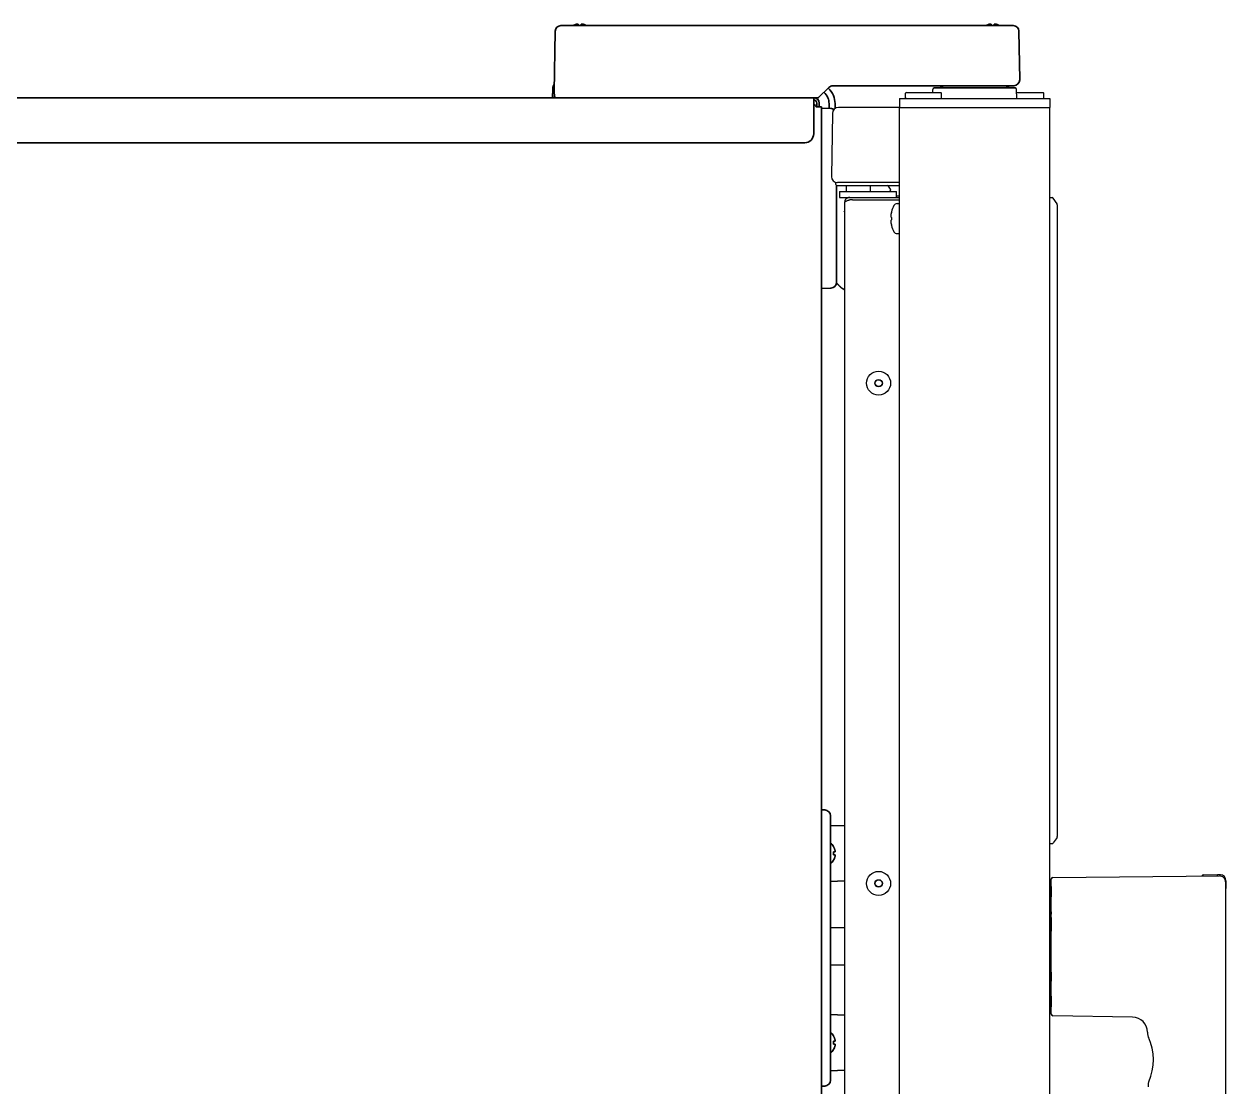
# Model space of a CAD drawing. Extents: x 6336 to 10269, y -393 to 3036.
# Drawn here: x 9868.6 to 10268.7, y 1591.3 to 1945 of the extents above; entities that cross this region are included whole.
import ezdxf

# ---------------------------------------------------------------- set-up
doc = ezdxf.new("R2010")
doc.units = 0
doc.header["$LTSCALE"] = 5
doc.layers.add('1', color=7, linetype='CONTINUOUS', true_color=0xffffff)
doc.layers.add('GEOM', color=7, linetype='CONTINUOUS')

msp = doc.modelspace()

# ---------------------------------------------------------------- linework, layer by layer
at = {"layer": '1', "color": 7, "linetype": 'Continuous', "lineweight": 35}
for p, q in [((10045.07, 1922.53), (10045.42, 1942.66)), ((10047.32, 1944.53), (10052.42, 1944.53)), ((10052.42, 1944.53), (10132.26, 1944.53)), ((10132.26, 1944.53), (10136.26, 1944.53)), ((10136.26, 1944.53), (10192.79, 1944.53)), ((10192.79, 1944.53), (10197.89, 1944.53)), ((10199.79, 1942.66), (10200.07, 1926.53)), ((10200.07, 1926.53), (10200.07, 1926.46)), ((10044.53, 1920.53), (10044.58, 1923.56)), ((10045.13, 1921.01), (10045.07, 1922.53)), ((10136.49, 1923.94), (10133.22, 1920.67)), ((10193.07, 1924.53), (10137.9, 1924.53)), ((10198.52, 1923.78), (10171.63, 1923.78)), ((10198.07, 1924.53), (10193.07, 1924.53)), ((9482.07, 1920.53), (10131.29, 1920.53)), ((10132.87, 1920.53), (10131.29, 1920.53)), ((10131.47, 1918.63), (10131.47, 1920.53)), ((10131.47, 1908.52), (10131.47, 1918.63)), ((10134.07, 1917.53), (10132.27, 1917.53)), ((10132.47, 1918.73), (10132.47, 1917.53)), ((10133.27, 1918.73), (10133.27, 1917.53)), ((10134.07, 1910.87), (10134.07, 1917.53)), ((10137.14, 1916.92), (10134.07, 1917.03)), ((10136.6, 1916.94), (10136.59, 1918.59)), ((10138.59, 1918.59), (10138.6, 1916.93)), ((10134.07, 1910.03), (10134.07, 1910.87)), ((10134.07, 1910.03), (10134.07, 1864.02)), ((9485.07, 1905.53), (10128.47, 1905.53)), ((10139.07, 1891.31), (10139.07, 1864.13)), ((10134.07, 1863.23), (10134.07, 1864.02)), ((10134.07, 1863.19), (10134.07, 1374.13)), ((10139.07, 1864.13), (10139.07, 1859.13)), ((10137.14, 1857.13), (10134.07, 1857.03)), ((10134.07, 1683.53), (10135.14, 1683.49)), ((10137.07, 1681.49), (10137.07, 1676.49)), ((10141.67, 1678.16), (10137.07, 1678.36)), ((10137.07, 1676.49), (10137.07, 1598.56)), ((10138.02, 1671.33), (10138.05, 1671.33)), ((10138.05, 1666.73), (10138.02, 1666.73)), ((10137.07, 1659.69), (10141.67, 1659.89)), ((10141.67, 1615.16), (10137.07, 1615.36)), ((10138.02, 1608.33), (10138.05, 1608.33)), ((10138.05, 1603.73), (10138.02, 1603.73)), ((10137.07, 1598.56), (10137.07, 1593.56)), ((10137.07, 1596.69), (10141.67, 1596.89)), ((10135.14, 1591.56), (10134.07, 1591.53))]:
    msp.add_line(p, q, dxfattribs=at)
for centre, radius, start, end in [((10047.32, 1942.63), 1.9, 90, 179), ((10197.89, 1942.63), 1.9, 1, 90), ((10046.58, 1923.53), 2, 137.2242, 179), ((10198.07, 1926.53), 2, 270, 358), ((10045.63, 1921.03), 0.5, 182, 270), ((10131.59, 1918.56), 5, 23.1679, 48.9128), ((10131.59, 1918.53), 7, 23.2513, 47.9962), ((10137.9, 1922.53), 2, 90, 135), ((10131.59, 1918.53), 7, 0.5, 23.2513), ((10172.62, 1921.53), 3, 48.59, 90), ((10197.52, 1921.53), 3, 90, 131.41), ((10131.47, 1918.73), 1.8, 0, 90), ((10131.47, 1918.73), 1, 0, 90), ((10132.87, 1921.03), 0.5, 270, 315), ((10131.59, 1918.54), 5, 0.5, 23.3516), ((10137.07, 1914.92), 2, 55.6644, 88), ((10137.07, 1859.13), 2, 272, 0), ((10135.07, 1681.49), 2, 0, 88), ((10133.95, 1668.83), 4.8, 31.3459, 49.4581), ((10134.27, 1669.03), 3.78, 0.0035, 7.6041), ((10134.27, 1669.03), 3.78, 352.3959, 359.9965), ((10133.95, 1669.23), 4.8, 310.5418, 328.6074), ((10133.95, 1605.83), 4.8, 31.3459, 49.4581), ((10134.27, 1606.03), 3.78, 0.0035, 7.6041), ((10134.27, 1606.03), 3.78, 352.3959, 359.9965), ((10133.95, 1606.23), 4.8, 310.5418, 328.6074), ((10135.07, 1593.56), 2, 272, 0)]:
    msp.add_arc(centre, radius, start, end, dxfattribs=at)
msp.add_ellipse((10128.47, 1908.52), major_axis=(3, 0), ratio=0.99863, start_param=4.712389, end_param=6.283185, dxfattribs=at)
for points, knots in [([(10052.57, 1945.02), (10052.52, 1945.01), (10052.41, 1944.98), (10052.25, 1944.93), (10052.09, 1944.87), (10051.93, 1944.81), (10051.78, 1944.74), (10051.63, 1944.67), (10051.49, 1944.6), (10051.4, 1944.54), (10051.36, 1944.53)], [0, 0, 0, 0, 0.125, 0.25, 0.375, 0.5, 0.625, 0.75, 0.875, 0.9389459, 0.9389459, 0.9389459, 0.9389459]), ([(10053.07, 1944.53), (10053.07, 1944.63), (10053.07, 1944.72), (10053.07, 1944.84), (10053.07, 1944.88), (10053.07, 1944.96), (10053.07, 1944.99), (10053.07, 1945.02)], [0, 0, 0, 0, 0.457375, 0.457375, 0.728688, 0.728688, 1, 1, 1, 1]), ([(10054.07, 1945.02), (10054.07, 1945.01), (10054.07, 1944.98), (10054.07, 1944.93), (10054.07, 1944.87), (10054.07, 1944.81), (10054.07, 1944.74), (10054.07, 1944.67), (10054.07, 1944.6), (10054.07, 1944.54), (10054.07, 1944.53)], [0, 0, 0, 0, 0.125, 0.25, 0.375, 0.5, 0.625, 0.75, 0.875, 0.9389459, 0.9389459, 0.9389459, 0.9389459]), ([(10055.78, 1944.53), (10055.6, 1944.63), (10055.43, 1944.72), (10055.14, 1944.84), (10055.03, 1944.88), (10054.8, 1944.96), (10054.69, 1944.99), (10054.57, 1945.02)], [0, 0, 0, 0, 0.457379, 0.457379, 0.728689, 0.728689, 1, 1, 1, 1]), ([(10190.07, 1945.02), (10190.02, 1945.01), (10189.91, 1944.98), (10189.75, 1944.93), (10189.59, 1944.87), (10189.43, 1944.81), (10189.28, 1944.74), (10189.13, 1944.67), (10188.99, 1944.6), (10188.9, 1944.55), (10188.88, 1944.53)], [0, 0, 0, 0, 0.134116, 0.268232, 0.402347, 0.536463, 0.670579, 0.804695, 0.938811, 1, 1, 1, 1]), ([(10190.57, 1944.53), (10190.57, 1944.63), (10190.57, 1944.72), (10190.57, 1944.84), (10190.57, 1944.88), (10190.57, 1944.96), (10190.57, 1944.99), (10190.57, 1945.02)], [0, 0, 0, 0, 0.457375, 0.457375, 0.728688, 0.728688, 1, 1, 1, 1]), ([(10191.57, 1945.02), (10191.57, 1945.01), (10191.57, 1944.98), (10191.57, 1944.93), (10191.57, 1944.87), (10191.57, 1944.81), (10191.57, 1944.74), (10191.57, 1944.67), (10191.57, 1944.6), (10191.57, 1944.54), (10191.57, 1944.53)], [0, 0, 0, 0, 0.125, 0.25, 0.375, 0.5, 0.625, 0.75, 0.875, 0.9389459, 0.9389459, 0.9389459, 0.9389459]), ([(10193.28, 1944.53), (10193.11, 1944.63), (10192.93, 1944.72), (10192.64, 1944.84), (10192.53, 1944.88), (10192.3, 1944.96), (10192.19, 1944.99), (10192.07, 1945.02)], [0.0751605, 0.0751605, 0.0751605, 0.0751605, 0.5, 0.5, 0.75, 0.75, 1, 1, 1, 1]), ([(10132.27, 1917.53), (10132.19, 1917.64), (10132.11, 1917.76), (10131.94, 1917.99), (10131.86, 1918.11), (10131.69, 1918.32), (10131.61, 1918.43), (10131.5, 1918.56), (10131.47, 1918.59), (10131.44, 1918.62)], [0, 0, 0, 0, 0.300967, 0.300967, 0.601933, 0.601933, 0.9029, 0.9029, 1, 1, 1, 1]), ([(10138.02, 1669.53), (10138.14, 1669.53), (10138.25, 1669.53), (10138.39, 1669.53), (10138.43, 1669.53), (10138.51, 1669.53), (10138.54, 1669.53), (10138.57, 1669.53)], [0, 0, 0, 0, 0.5, 0.5, 0.75, 0.75, 1, 1, 1, 1]), ([(10138.02, 1666.73), (10138.14, 1666.93), (10138.25, 1667.14), (10138.39, 1667.46), (10138.43, 1667.57), (10138.51, 1667.8), (10138.54, 1667.91), (10138.57, 1668.03)], [0, 0, 0, 0, 0.5, 0.5, 0.75, 0.75, 1, 1, 1, 1]), ([(10138.02, 1606.53), (10138.14, 1606.53), (10138.25, 1606.53), (10138.39, 1606.53), (10138.43, 1606.53), (10138.51, 1606.53), (10138.54, 1606.53), (10138.57, 1606.53)], [0, 0, 0, 0, 0.5, 0.5, 0.75, 0.75, 1, 1, 1, 1]), ([(10138.02, 1603.73), (10138.14, 1603.93), (10138.25, 1604.14), (10138.39, 1604.46), (10138.43, 1604.57), (10138.51, 1604.8), (10138.54, 1604.91), (10138.57, 1605.03)], [0, 0, 0, 0, 0.5, 0.5, 0.75, 0.75, 1, 1, 1, 1])]:
    msp.add_open_spline(points, degree=3, knots=knots, dxfattribs=at)
for points in [[(10053.07, 1945.02), (10053.05, 1945.02), (10053, 1945.03), (10052.93, 1945.04), (10052.86, 1945.04), (10052.79, 1945.04), (10052.72, 1945.04), (10052.64, 1945.03), (10052.6, 1945.02), (10052.57, 1945.02)], [(10054.57, 1945.02), (10054.55, 1945.03), (10054.5, 1945.03), (10054.42, 1945.04), (10054.35, 1945.04), (10054.28, 1945.04), (10054.21, 1945.04), (10054.14, 1945.03), (10054.1, 1945.02), (10054.07, 1945.02)], [(10190.57, 1945.02), (10190.55, 1945.02), (10190.5, 1945.03), (10190.43, 1945.04), (10190.36, 1945.04), (10190.29, 1945.04), (10190.22, 1945.04), (10190.14, 1945.03), (10190.1, 1945.02), (10190.07, 1945.02)], [(10192.07, 1945.02), (10192.05, 1945.03), (10192, 1945.03), (10191.92, 1945.04), (10191.85, 1945.04), (10191.78, 1945.04), (10191.71, 1945.04), (10191.64, 1945.03), (10191.6, 1945.02), (10191.57, 1945.02)], [(10138.57, 1670.03), (10138.55, 1670.08), (10138.53, 1670.19), (10138.47, 1670.35), (10138.42, 1670.51), (10138.36, 1670.66), (10138.29, 1670.82), (10138.22, 1670.97), (10138.13, 1671.14), (10138.06, 1671.26), (10138.02, 1671.33)], [(10138.57, 1669.53), (10138.57, 1669.55), (10138.58, 1669.6), (10138.58, 1669.67), (10138.58, 1669.74), (10138.58, 1669.81), (10138.58, 1669.88), (10138.58, 1669.95), (10138.57, 1670), (10138.57, 1670.03)], [(10138.57, 1668.53), (10138.55, 1668.53), (10138.53, 1668.53), (10138.47, 1668.53), (10138.42, 1668.53), (10138.36, 1668.53), (10138.29, 1668.53), (10138.22, 1668.53), (10138.13, 1668.53), (10138.06, 1668.53), (10138.02, 1668.53)], [(10138.57, 1668.03), (10138.57, 1668.05), (10138.58, 1668.1), (10138.58, 1668.18), (10138.58, 1668.25), (10138.58, 1668.32), (10138.58, 1668.39), (10138.58, 1668.46), (10138.57, 1668.5), (10138.57, 1668.53)], [(10138.57, 1607.03), (10138.55, 1607.08), (10138.53, 1607.19), (10138.47, 1607.35), (10138.42, 1607.51), (10138.36, 1607.66), (10138.29, 1607.82), (10138.22, 1607.97), (10138.13, 1608.14), (10138.06, 1608.26), (10138.02, 1608.33)], [(10138.57, 1605.53), (10138.55, 1605.53), (10138.53, 1605.53), (10138.47, 1605.53), (10138.42, 1605.53), (10138.36, 1605.53), (10138.29, 1605.53), (10138.22, 1605.53), (10138.13, 1605.53), (10138.06, 1605.53), (10138.02, 1605.53)], [(10138.57, 1606.53), (10138.57, 1606.55), (10138.58, 1606.6), (10138.58, 1606.67), (10138.58, 1606.74), (10138.58, 1606.81), (10138.58, 1606.88), (10138.58, 1606.95), (10138.57, 1607), (10138.57, 1607.03)], [(10138.57, 1605.03), (10138.57, 1605.05), (10138.58, 1605.1), (10138.58, 1605.18), (10138.58, 1605.25), (10138.58, 1605.32), (10138.58, 1605.39), (10138.58, 1605.46), (10138.57, 1605.5), (10138.57, 1605.53)]]:
    msp.add_open_spline(points, degree=3, dxfattribs=at)
for points, weights in [([(10139.08, 1858.89), (10139.28, 1858.68), (10139.47, 1858.47), (10139.65, 1858.25), (10139.84, 1858.03)], [0.537642493061, 0.538268524972, 0.538987019096, 0.539797975432, 0.54070139398]), ([(10139.84, 1858.03), (10140.22, 1857.61), (10140.65, 1857.24), (10141.14, 1856.93), (10141.67, 1856.68)], [0.54070139398, 0.52575195605, 0.514238139797, 0.506159945223, 0.501517372327])]:
    msp.add_rational_spline(points, weights, degree=4, dxfattribs=at)
at = {"layer": 'GEOM', "color": 7, "linetype": 'Continuous'}
for p, q in [((10162.32, 1922.28), (10162.07, 1922.03)), ((10162.07, 1920.53), (10162.07, 1922.03)), ((10162.32, 1922.28), (10173.82, 1922.28)), ((10171.11, 1922.28), (10171.13, 1923.28)), ((10171.63, 1923.78), (10198.52, 1923.78)), ((10173.82, 1922.28), (10174.07, 1922.03)), ((10174.07, 1920.53), (10174.07, 1922.03)), ((10199.07, 1920.28), (10199.02, 1923.28)), ((10199.04, 1922.28), (10207.82, 1922.28)), ((10207.82, 1922.28), (10208.07, 1922.03)), ((10208.07, 1920.53), (10208.07, 1922.03)), ((10139.71, 1917.28), (10139.67, 1917.28)), ((10139.74, 1917.28), (10139.7, 1917.28)), ((10139.73, 1917.28), (10139.71, 1917.28)), ((10139.73, 1917.28), (10139.73, 1917.28)), ((10139.73, 1917.28), (10139.73, 1917.28)), ((10139.74, 1917.28), (10139.73, 1917.28)), ((10139.75, 1917.28), (10139.74, 1917.28)), ((10160.07, 1917.28), (10139.75, 1917.28)), ((10139.75, 1917.28), (10139.75, 1917.28)), ((10160.07, 1920.28), (10160.07, 1917.28)), ((10160.07, 1920.28), (10210.07, 1920.28)), ((10160.07, 1400.78), (10160.07, 1917.28)), ((10160.07, 1917.28), (10210.07, 1917.28)), ((10162.2, 1920.4), (10162.07, 1920.53)), ((10173.82, 1920.28), (10174.07, 1920.53)), ((10207.82, 1920.28), (10208.07, 1920.53)), ((10210.07, 1920.28), (10210.07, 1917.28)), ((10210.07, 1400.78), (10210.07, 1917.28)), ((10137.72, 1915.31), (10137.36, 1894.31)), ((10137.36, 1894.31), (10137.36, 1894.24)), ((10138.82, 1891.68), (10138.82, 1892.07)), ((10139.22, 1891.28), (10160.07, 1891.28)), ((10160.07, 1892.28), (10139.36, 1892.28)), ((10140.07, 1889.33), (10140.07, 1887.33)), ((10140.07, 1889.33), (10159.07, 1889.33)), ((10142.32, 1891.28), (10142.32, 1889.33)), ((10150.32, 1891.28), (10150.32, 1889.33)), ((10157.07, 1889.93), (10157.07, 1889.73)), ((10159.07, 1887.33), (10159.07, 1889.33)), ((10140.07, 1887.33), (10143.47, 1887.33)), ((10141.67, 1885.44), (10141.67, 1885.37)), ((10141.67, 1885.44), (10141.68, 1885.44)), ((10141.67, 1885.28), (10141.67, 1447.26)), ((10142.92, 1887.24), (10142.92, 1887.33)), ((10142.92, 1886.31), (10142.92, 1886.37)), ((10143.47, 1887.33), (10160.07, 1887.33)), ((10144.37, 1886.53), (10143.47, 1886.53)), ((10144.37, 1886.53), (10160.07, 1886.53)), ((10160.07, 1887.78), (10159.07, 1887.78)), ((10159.28, 1885.28), (10160.07, 1885.28)), ((10210.07, 1672.28), (10210.07, 1887.28)), ((10210.07, 1887.28), (10210.81, 1887.28)), ((10212.49, 1885.2), (10211.22, 1887.06)), ((10212.57, 1884.92), (10212.57, 1674.63)), ((10157.37, 1882.58), (10157.38, 1882.58)), ((10157.13, 1879.7), (10157.11, 1879.68)), ((10157.38, 1877.98), (10157.37, 1877.98)), ((10159.28, 1875.28), (10160.07, 1875.28)), ((10212.49, 1674.35), (10211.22, 1672.49)), ((10210.07, 1672.28), (10210.81, 1672.28)), ((10211.07, 1661.03), (10266.56, 1661.51)), ((10261.21, 1661.86), (10265.97, 1662.03)), ((10265.97, 1662.03), (10266.9, 1661.95)), ((10210.57, 1615.52), (10210.57, 1660.53)), ((10210.57, 1658.05), (10210.57, 1654.56)), ((10268.57, 1659.51), (10268.57, 1486.03)), ((10268.72, 1659.95), (10268.72, 1657.32)), ((10210.57, 1649.59), (10210.57, 1648.81)), ((10210.57, 1647.64), (10210.57, 1643.14)), ((10141.67, 1644.23), (10137.07, 1644.23)), ((10141.67, 1631.83), (10137.07, 1631.83)), ((10210.57, 1629.48), (10210.57, 1626.46)), ((10210.57, 1621.52), (10210.57, 1618)), ((10237.66, 1614.55), (10211.06, 1615.02)), ((10242.95, 1592.88), (10242.94, 1592.84)), ((10242.94, 1592.84), (10242.94, 1592.83)), ((10242.98, 1592.94), (10242.95, 1592.88)), ((10242.98, 1592.95), (10242.97, 1592.94)), ((10243.01, 1593.03), (10242.98, 1592.97)), ((10242.98, 1592.97), (10242.98, 1592.94))]:
    msp.add_line(p, q, dxfattribs=at)
for points in [[(10138.58, 1892.43), (10138.72, 1892.33), (10138.81, 1892.17), (10138.82, 1892.07)], [(10242.57, 1609.54), (10242.6, 1609.09), (10242.76, 1608.33), (10242.94, 1607.87)], [(10242.94, 1592.83), (10242.86, 1592.54), (10242.79, 1591.9), (10242.83, 1591.3)]]:
    msp.add_lwpolyline(points, dxfattribs=at)
for centre, radius in [((10153.07, 1825.53), 4), ((10153.07, 1825.53), 1.25), ((10153.07, 1825.53), 1.15), ((10153.07, 1659.03), 4), ((10153.07, 1659.03), 1.25), ((10153.07, 1659.03), 1.15)]:
    msp.add_circle(centre, radius, dxfattribs=at)
for centre, radius, start, end in [((10171.63, 1923.28), 0.5, 90, 179), ((10198.52, 1923.28), 0.5, 1, 90), ((10139.72, 1915.28), 2, 90, 179), ((10139.36, 1894.28), 2, 181, 270), ((10139.22, 1891.68), 0.4, 180, 270), ((10152.87, 1887.71), 4.8, 30.3012, 48.3323), ((10156.67, 1889.73), 0.4, 270, 0), ((10156.67, 1889.93), 0.4, 0, 30.3012), ((10143.47, 1885.53), 1.8, 90, 182.8624), ((10142.57, 1885.28), 0.905, 175.0227, 179.9937), ((10143.47, 1885.53), 1, 90, 131.0998), ((10144.37, 1882.53), 4, 90, 103.1037), ((10159.28, 1884.03), 1.25, 90, 151.3979), ((10210.81, 1886.78), 0.5, 34.2869, 90), ((10212.07, 1884.92), 0.5, 0, 34.2869), ((10142.54, 1883.78), 1.5, 225, 233.9856), ((10166.03, 1880.35), 8.94, 175.8071, 176.6497), ((10166.05, 1880.35), 8.95, 167.3743, 175.8008), ((10166.04, 1880.35), 8.95, 165.6057, 167.3692), ((10166.16, 1880.28), 9.08, 151.3979, 165.3324), ((10166.03, 1880.2), 8.94, 183.3503, 184.1929), ((10166.05, 1880.2), 8.95, 184.1992, 192.6256), ((10166.04, 1880.2), 8.95, 192.6308, 194.3943), ((10166.16, 1880.28), 8.79, 177.391, 182.609), ((10166.16, 1880.28), 9.08, 194.6676, 208.6021), ((10159.28, 1876.53), 1.25, 208.6021, 270), ((10212.07, 1674.63), 0.5, 325.7131, 0), ((10210.81, 1672.78), 0.5, 270, 325.7131), ((10211.07, 1660.53), 0.5, 90.5, 180), ((10261.22, 1661.36), 0.5, 92, 167.7836), ((10266.57, 1659.51), 2, 0, 90.5), ((10266.72, 1659.95), 2, 0, 85), ((10210.07, 1658.05), 0.5, 0, 90.5), ((10268.47, 1657.32), 0.25, 294.0393, 0), ((10210.07, 1618), 0.5, 269.5, 0), ((10211.07, 1615.52), 0.5, 180, 269), ((10237.57, 1609.55), 5, 0, 89), ((10226.57, 1600.38), 18, 335.914, 24.6201), ((10232.56, 1596.15), 10.9, 342.3009, 342.491)]:
    msp.add_arc(centre, radius, start, end, dxfattribs=at)
msp.add_ellipse((10280.05, 1662.02), major_axis=(14.32, 0.5), ratio=0.034884, start_param=3.086547, end_param=3.140374, dxfattribs=at)
for points, knots in [([(10142.81, 1886.28), (10142.65, 1886.24), (10142.42, 1886.16), (10142.15, 1886.02), (10141.94, 1885.89), (10141.78, 1885.71), (10141.69, 1885.51), (10141.67, 1885.41), (10141.67, 1885.35)], [0, 0, 0, 0, 0.315781, 0.454795, 0.580363, 0.797415, 0.897982, 1, 1, 1, 1]), ([(10143.47, 1886.42), (10143.41, 1886.41), (10143.19, 1886.37), (10142.97, 1886.32), (10142.81, 1886.28)], [0, 0, 0, 0, 0.255311, 1, 1, 1, 1]), ([(10157.38, 1879.88), (10157.35, 1879.86), (10157.26, 1879.82), (10157.17, 1879.76), (10157.13, 1879.7)], [0, 0, 0, 0, 0.314454, 1, 1, 1, 1]), ([(10265.74, 1661.55), (10265.8, 1661.58), (10265.87, 1661.69), (10265.91, 1661.86), (10265.94, 1661.95), (10265.96, 1662.03), (10265.97, 1662.03)], [0, 0, 0, 0, 0.369599, 0.693162, 0.912705, 1, 1, 1, 1])]:
    msp.add_open_spline(points, degree=3, knots=knots, dxfattribs=at)
for points in [[(10157.11, 1880.88), (10157.12, 1880.87), (10157.12, 1880.86), (10157.13, 1880.85)], [(10157.13, 1880.85), (10157.19, 1880.77), (10157.29, 1880.72), (10157.38, 1880.68)]]:
    msp.add_open_spline(points, degree=3, dxfattribs=at)

doc.saveas('drawing.dxf')
